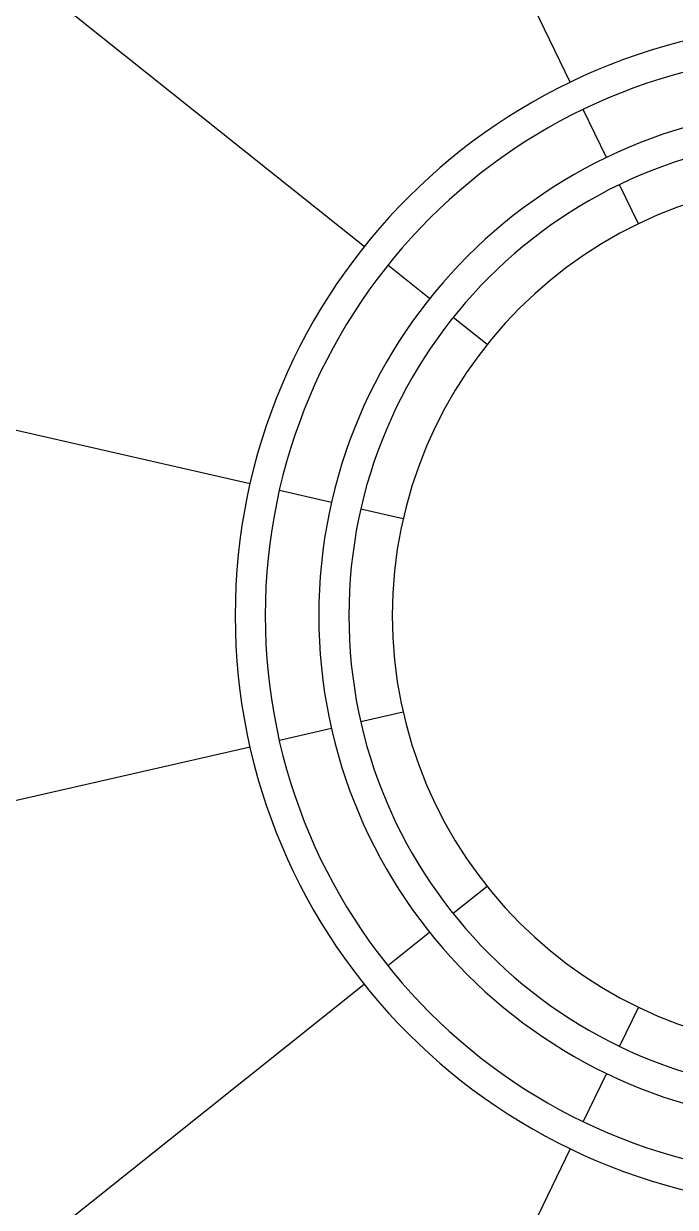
# Model space of a CAD drawing. Header units: inches. Extents: x 105.6 to 147.4, y 37.5 to 62.2.
# Drawn here: x 107.365 to 107.852, y 45.995 to 46.88 of the extents above; entities that cross this region are included whole.
import ezdxf

# ---------------------------------------------------------------- set-up
doc = ezdxf.new("R2010")
doc.units = ezdxf.units.IN
doc.header["$MEASUREMENT"] = 0
doc.layers.add('Gradas', color=1, linetype='Continuous')
doc.layers.add('muebles.', color=1, linetype='Continuous')

msp = doc.modelspace()

# ---------------------------------------------------------------- linework, layer by layer
at = {"layer": 'Gradas', "color": 1}
for p, q in [((107.7735, 46.83609), (107.21174, 48.00259)), ((107.7735, 46.83609), (107.21174, 48.00259)), ((107.61953, 46.7133), (106.67538, 47.46623)), ((107.61953, 46.7133), (106.67538, 47.46623)), ((107.80062, 46.77978), (107.78326, 46.81581)), ((107.80062, 46.77978), (107.78326, 46.81581)), ((107.53409, 46.53587), (106.36549, 46.8026)), ((107.53409, 46.53587), (106.36549, 46.8026)), ((107.82448, 46.73022), (107.81038, 46.7595)), ((107.82448, 46.73022), (107.81038, 46.7595)), ((107.6684, 46.67433), (107.63712, 46.69927)), ((107.6684, 46.67433), (107.63712, 46.69927)), ((107.7114, 46.64004), (107.68599, 46.6603)), ((107.7114, 46.64004), (107.68599, 46.6603)), ((107.59502, 46.52197), (107.55602, 46.53087)), ((107.59502, 46.52197), (107.55602, 46.53087)), ((107.64864, 46.50973), (107.61695, 46.51696)), ((107.64864, 46.50973), (107.61695, 46.51696)), ((107.64864, 46.36509), (107.61695, 46.35786)), ((107.64864, 46.36509), (107.61695, 46.35786)), ((107.59502, 46.35285), (107.55602, 46.34395)), ((107.59502, 46.35285), (107.55602, 46.34395)), ((107.53409, 46.33894), (106.36549, 46.07222)), ((107.53409, 46.33894), (106.36549, 46.07222)), ((107.7114, 46.23477), (107.68599, 46.21451)), ((107.7114, 46.23477), (107.68599, 46.21451)), ((107.6684, 46.20048), (107.63712, 46.17554)), ((107.6684, 46.20048), (107.63712, 46.17554)), ((107.61953, 46.16151), (106.67538, 45.40858)), ((107.61953, 46.16151), (106.67538, 45.40858)), ((107.82448, 46.14459), (107.81038, 46.11531)), ((107.82448, 46.14459), (107.81038, 46.11531)), ((107.80062, 46.09504), (107.78326, 46.059)), ((107.80062, 46.09504), (107.78326, 46.059)), ((107.7735, 46.03873), (107.21174, 44.87223)), ((107.7735, 46.03873), (107.21174, 44.87223))]:
    msp.add_line(p, q, dxfattribs=at)
msp.add_arc((107.96549, 46.43741), 0.325, 90, 270, dxfattribs=at)
msp.add_arc((107.96549, 46.43741), 0.325, 90, 270, dxfattribs=at)
at = {"layer": 'muebles.', "color": 2}
for radius in [0.4425, 0.4425, 0.42, 0.42, 0.38, 0.38, 0.3575, 0.3575]:
    msp.add_arc((107.96549, 46.43741), radius, 90, 270, dxfattribs=at)

doc.saveas('drawing.dxf')
